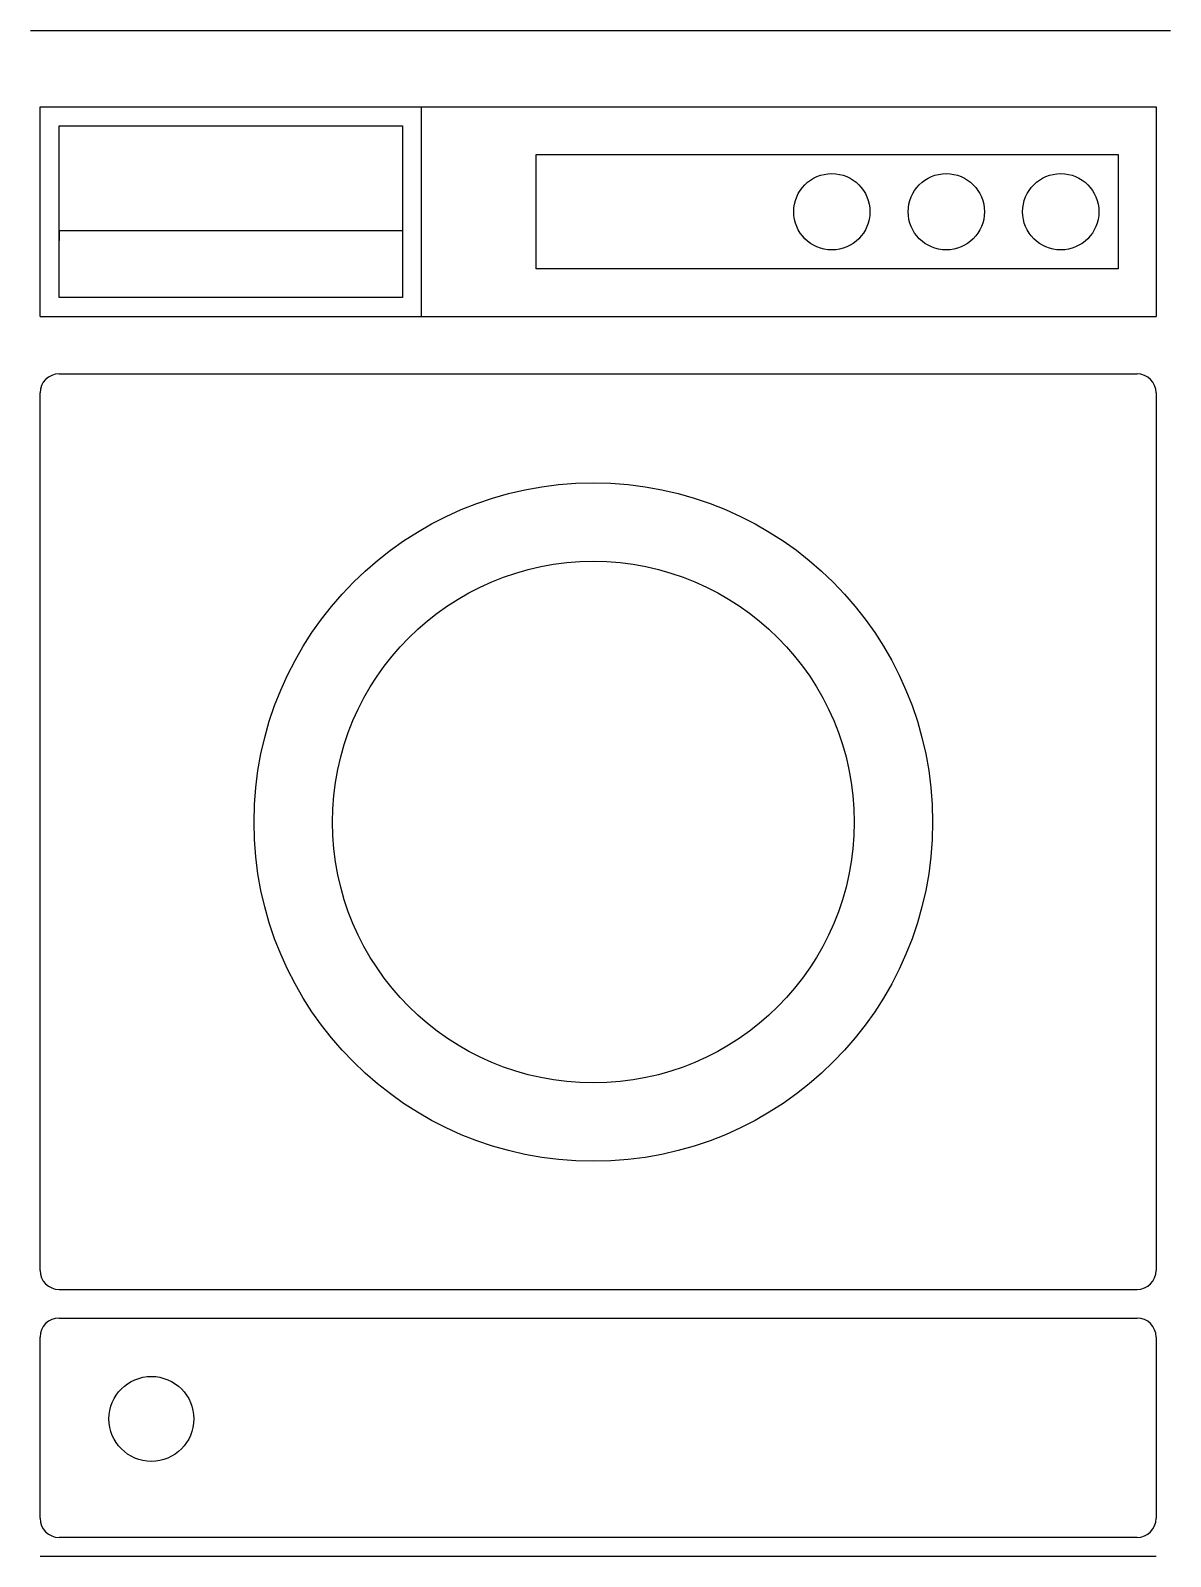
# Model space of a CAD drawing. Extents: x -59 to 0.8, y 0 to 80.
import ezdxf

# ---------------------------------------------------------------- set-up
doc = ezdxf.new("R2010")
doc.units = 0
doc.header["$LTSCALE"] = 25
doc.header["$MEASUREMENT"] = 0
doc.layers.get('0').update_dxf_attribs({"linetype": 'CONTINUOUS'})

msp = doc.modelspace()

# ---------------------------------------------------------------- linework, layer by layer
at = {"color": 0, "linetype": 'ByBlock'}
for p, q in [((-59, 80), (0.75, 80)), ((-58.5, 76), (0, 76)), ((-58.5, 65), (-58.5, 76)), ((-38.5, 65), (-38.5, 76)), ((0, 76), (0, 65)), ((-57.5, 75), (-39.5, 75)), ((-57.5, 66), (-57.5, 75)), ((-39.5, 75), (-39.5, 66)), ((-32.5, 67.5), (-32.5, 73.5)), ((-32.5, 73.5), (-2, 73.5)), ((-2, 73.5), (-2, 67.5)), ((-57.5, 69.5), (-57.5, 69)), ((-39.5, 69.5), (-57.5, 69.5)), ((-39.5, 69), (-39.5, 67.5)), ((-2, 67.5), (-32.5, 67.5)), ((-39.5, 66), (-57.5, 66)), ((-58.5, 65), (0, 65)), ((-57.5, 62), (-1, 62)), ((-58.5, 15), (-58.5, 61)), ((0, 61), (0, 15)), ((-57.5, 14), (-1, 14)), ((-57.5, 12.5), (-1, 12.5)), ((-58.5, 2), (-58.5, 11.5)), ((0, 11.5), (0, 2)), ((-1, 1), (-57.5, 1)), ((0, 0), (-58.5, 0))]:
    msp.add_line(p, q, dxfattribs=at)
for centre, radius in [((-17, 70.5), 2), ((-11, 70.5), 2), ((-5, 70.5), 2), ((-29.5, 38.5), 17.784), ((-29.5, 38.5), 13.674), ((-52.666, 7.213), 2.226)]:
    msp.add_circle(centre, radius, dxfattribs=at)
for centre, start, end in [((-57.5, 61), 90, 180), ((-1, 61), 0, 90), ((-57.5, 15), 180, 270), ((-1, 15), 270, 0), ((-57.5, 11.5), 90, 180), ((-1, 11.5), 0, 90), ((-57.5, 2), 180, 270), ((-1, 2), 270, 0)]:
    msp.add_arc(centre, 1, start, end, dxfattribs=at)

doc.saveas('drawing.dxf')
